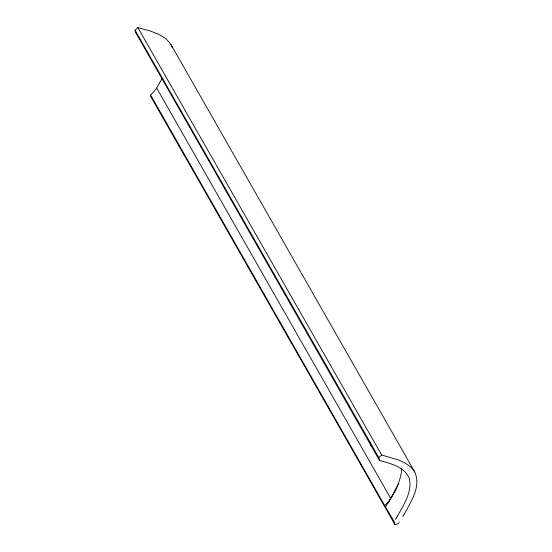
<?xml version="1.0" encoding="UTF-8"?>
<svg xmlns="http://www.w3.org/2000/svg" width="552" height="552" viewBox="0 0 552 552"><rect width="100%" height="100%" fill="white"/><g stroke="black" fill="none" stroke-linecap="round" stroke-linejoin="round"><path stroke-width="0.83" d="M398.82 483.4L398.606 483.883M398.268 484.615L398.096 484.98M397.744 485.719L397.564 486.091M397.136 486.961L396.764 487.713M396.633 487.961L396.184 488.844M161.984 78.494L159.769 82.614M396.053 489.1L395.653 489.859M395.515 490.114L395.039 491.018M394.97 491.142L394.48 492.046M394.404 492.177L393.535 493.743M159.625 82.876L156.644 88.023A28.035 12.682 -29.7 0 1 150.544 94.992L151.027 97.007L394.804 524.4L398.178 523.924L398.551 523.351M393.314 494.137L392.865 494.93M392.713 495.192L392.251 495.986M392.175 496.124L391.244 497.704M389.436 500.56C394.949 490.756 401.263 480.481 401.642 468.917M397.744 515.665C403.774 504.445 412.427 491.935 409.308 478.57C404.692 466.688 390.526 463.604 379.548 460.465M404.009 514.581C410.736 501.961 421.486 486.588 414.711 471.912L170.534 43.849L166.097 38.909L159.342 34.631L150.082 30.919L137.883 27.6L135.019 30.208L135.502 32.223L379.479 460.451L378.796 457.594L135.019 30.208M389.277 500.83L389.036 501.223M390.906 498.27L390.775 498.497A28.035 12.682 -29.7 0 1 384.668 505.466L394.121 521.55L394.804 524.4M397.585 515.934L397.261 516.465M403.85 514.857L403.602 515.271M388.877 501.492L388.394 502.292M403.436 515.54L402.85 516.506M397.102 516.734L396.86 517.134M388.228 502.561L387.821 503.238M396.695 517.403L396.198 518.211M396.032 518.48L395.536 519.294M385.655 506.708L390.45 499.015M399.455 521.944L399.186 522.364M378.796 457.594L381.667 454.993L398.703 460.064L404.264 462.617L408.742 465.412L412.227 468.51L414.711 471.912M371.013 445.609L371.813 445.257M151.027 97.007L151.869 96.89M371.082 445.623L371.841 445.816M170.885 44.443L172.341 47.769M137.883 27.6L381.667 454.993M156.644 88.023L390.775 498.497M150.544 94.992L384.668 505.466M369.633 442.697A28.035 12.682 -29.7 0 1 370.178 442.621M135.502 32.223A28.035 12.682 -29.7 0 1 136.047 32.147"/></g></svg>
